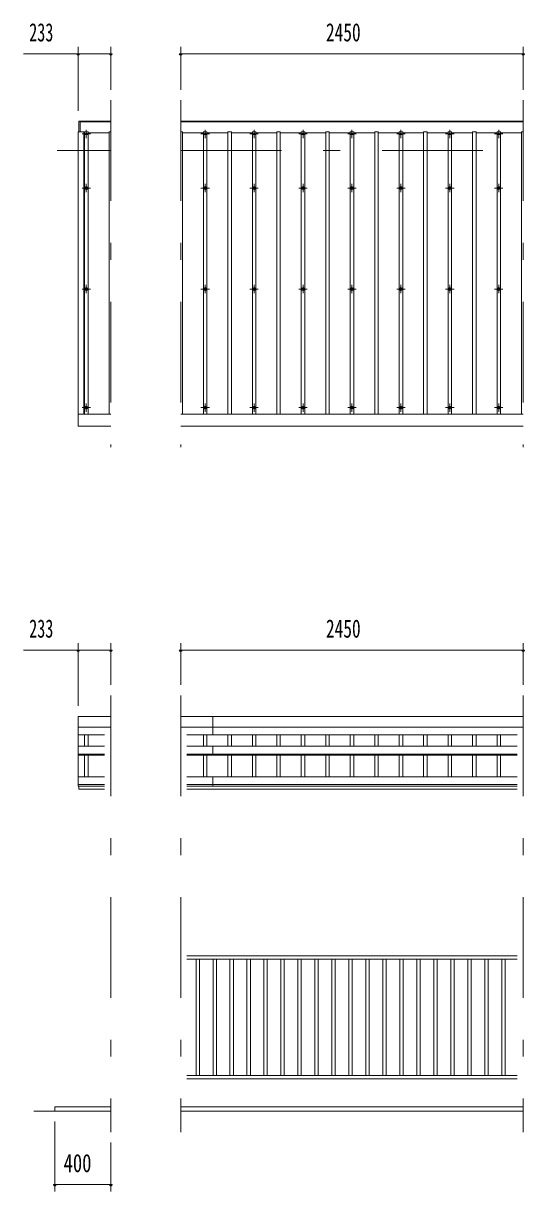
# Model space of a CAD drawing. Units: millimetres, scale not verified. Extents: x -26656 to 26658, y -10500 to 10500.
# Drawn here: x -19244 to -15658, y 1220 to 9567 of the extents above; entities that cross this region are included whole.
import ezdxf
from ezdxf.enums import TextEntityAlignment as Align

# ---------------------------------------------------------------- set-up
doc = ezdxf.new("R2010")
doc.units = ezdxf.units.MM
doc.header["$LTSCALE"] = 60
doc.linetypes.add('USER3', pattern=[24, 12, -5, 2, -5])
for name, color, linetype, lineweight in [('0-2_1-05BOLD', 7, 'Continuous', 18), ('0-3_1-25CENTER', 3, 'USER3', 18), ('0-4_1-45THIN', 4, 'Continuous', 18), ('0-5_1-55DIM', 3, 'Continuous', 18)]:
    doc.layers.add(name, color=color, linetype=linetype, lineweight=lineweight)
doc.styles.add('ＭＳ ゴシック', font='')
doc.styles.get('ＭＳ ゴシック').set_extended_font_data('MS Gothic')

msp = doc.modelspace()

# ---------------------------------------------------------------- linework, layer by layer
at = {"layer": '0-2_1-05BOLD'}
for p, q in [((-18836.48, 8790.67), (-18836.48, 8867.67)), ((-18836.48, 8862.67), (-18618.49, 8862.67)), ((-18118.49, 8867.67), (-15668.48, 8867.67)), ((-18118.49, 8862.67), (-15668.48, 8862.67)), ((-18851.48, 6687.67), (-18851.48, 8790.67)), ((-18811.48, 8790.67), (-18851.48, 8790.67)), ((-18811.48, 6773.43), (-18811.48, 8790.67)), ((-18851.48, 6773.43), (-18618.49, 6773.43)), ((-18118.49, 6773.43), (-15668.48, 6773.43)), ((-18851.48, 6687.67), (-18618.49, 6687.67)), ((-18118.49, 6687.67), (-15668.48, 6687.67)), ((-18618.49, 4614.67), (-18851.49, 4614.67)), ((-18851.49, 4614.67), (-18851.49, 4115.47)), ((-15668.48, 4614.67), (-18118.49, 4614.67)), ((-17888.48, 4614.67), (-17888.48, 4482.27)), ((-18851.49, 4537.52), (-18618.49, 4537.52)), ((-18118.49, 4537.52), (-15668.48, 4537.52)), ((-18663.04, 4482.27), (-18851.49, 4482.27)), ((-15713.03, 4482.27), (-18073.93, 4482.27)), ((-18851.49, 4402.96), (-18663.04, 4402.96)), ((-18851.49, 4345.26), (-18663.04, 4345.26)), ((-18073.93, 4402.96), (-15713.03, 4402.96)), ((-18073.93, 4345.26), (-15713.03, 4345.26)), ((-17888.48, 4402.96), (-17888.48, 4337.03)), ((-18851.49, 4337.03), (-18663.04, 4337.03)), ((-18073.93, 4337.03), (-15713.03, 4337.03)), ((-18663.04, 4182.45), (-18851.49, 4182.45)), ((-15713.03, 4182.45), (-18073.93, 4182.45)), ((-17888.48, 4182.45), (-17888.48, 4115.47)), ((-18663.04, 4127.34), (-18851.49, 4127.34)), ((-18663.03, 4115.47), (-18851.49, 4115.47)), ((-18846.49, 4115.47), (-18846.49, 4094.67)), ((-18663.03, 4094.67), (-18846.49, 4094.67)), ((-15713.03, 4127.34), (-18073.93, 4127.34)), ((-15713.03, 4115.47), (-18073.93, 4115.47)), ((-15713.03, 4094.67), (-18073.93, 4094.67)), ((-15713.03, 2904.67), (-18073.93, 2904.67)), ((-15713.03, 2879.67), (-18073.93, 2879.67)), ((-15713.03, 2049.67), (-18073.93, 2049.67)), ((-15713.03, 2024.67), (-18073.93, 2024.67)), ((-18618.49, 1794.67), (-19168.48, 1794.67)), ((-15668.48, 1824.67), (-18118.49, 1824.67)), ((-15668.48, 1794.67), (-18118.49, 1794.67))]:
    msp.add_line(p, q, dxfattribs=at)
for points in [[(-18846.48, 8790.67), (-18846.48, 8867.67), (-18618.49, 8867.67)], [(-18618.49, 1824.67), (-19018.48, 1824.67), (-19018.48, 1794.67)]]:
    msp.add_lwpolyline(points, dxfattribs=at)
for centre in [(-18793.48, 8390.17), (-17943.49, 8390.17), (-17593.49, 8390.17), (-17243.48, 8390.17), (-16893.49, 8390.17), (-16543.48, 8390.17), (-16193.49, 8390.17), (-15843.48, 8390.17), (-18793.48, 7668.51), (-17943.49, 7668.51), (-17593.49, 7668.51), (-17243.48, 7668.51), (-16893.49, 7668.51), (-16543.48, 7668.51), (-16193.49, 7668.51), (-15843.48, 7668.51), (-18793.48, 6820.85), (-17943.49, 6820.85), (-17593.49, 6820.85), (-17243.48, 6820.85), (-16893.49, 6820.85), (-16543.48, 6820.85), (-16193.49, 6820.85), (-15843.48, 6820.85)]:
    msp.add_circle(centre, 10, dxfattribs=at)
for centre, start, end in [((-18793.48, 8765.7), 46.39838, 133.60162), ((-18793.48, 8786.71), 226.3961, 313.6039), ((-17943.49, 8765.7), 46.39838, 133.60162), ((-17943.49, 8786.71), 226.3961, 313.6039), ((-17593.49, 8765.7), 46.39838, 133.60162), ((-17593.49, 8786.71), 226.3961, 313.6039), ((-17243.48, 8765.7), 46.39838, 133.60162), ((-17243.48, 8786.71), 226.3961, 313.6039), ((-16893.49, 8765.7), 46.39838, 133.60162), ((-16893.49, 8786.71), 226.3961, 313.6039), ((-16543.48, 8765.7), 46.39838, 133.60162), ((-16543.48, 8786.71), 226.3961, 313.6039), ((-16193.49, 8765.7), 46.39838, 133.60162), ((-16193.49, 8786.71), 226.3961, 313.6039), ((-15843.48, 8765.7), 46.39838, 133.60162), ((-15843.48, 8786.71), 226.3961, 313.6039)]:
    msp.add_arc(centre, 14.5, start, end, dxfattribs=at)
at = {"layer": '0-3_1-25CENTER'}
for p, q in [((-18618.49, 9017.67), (-18618.49, 6537.67)), ((-18118.49, 9017.67), (-18118.49, 6537.67)), ((-15668.48, 9017.67), (-15668.48, 6537.67)), ((-18823.48, 8776.2), (-18763.48, 8776.2)), ((-18793.48, 8806.2), (-18793.48, 8746.2)), ((-17973.48, 8776.2), (-17913.48, 8776.2)), ((-17943.49, 8806.2), (-17943.49, 8746.2)), ((-17623.48, 8776.2), (-17563.48, 8776.2)), ((-17593.49, 8806.2), (-17593.49, 8746.2)), ((-17273.48, 8776.2), (-17213.49, 8776.2)), ((-17243.48, 8806.2), (-17243.48, 8746.2)), ((-16923.48, 8776.2), (-16863.48, 8776.2)), ((-16893.49, 8806.2), (-16893.49, 8746.2)), ((-16573.48, 8776.2), (-16513.48, 8776.2)), ((-16543.48, 8806.2), (-16543.48, 8746.2)), ((-16223.48, 8776.2), (-16163.48, 8776.2)), ((-16193.49, 8806.2), (-16193.49, 8746.2)), ((-15873.48, 8776.2), (-15813.48, 8776.2)), ((-15843.48, 8806.2), (-15843.48, 8746.2)), ((-19001.48, 8657.67), (-18618.49, 8657.67)), ((-18118.49, 8657.67), (-15668.48, 8657.67)), ((-18823.48, 8390.17), (-18763.48, 8390.17)), ((-18793.48, 8420.16), (-18793.48, 8360.17)), ((-17973.48, 8390.17), (-17913.48, 8390.17)), ((-17943.49, 8420.16), (-17943.49, 8360.17)), ((-17623.48, 8390.17), (-17563.48, 8390.17)), ((-17593.49, 8420.16), (-17593.49, 8360.17)), ((-17273.48, 8390.17), (-17213.48, 8390.17)), ((-17243.48, 8420.16), (-17243.48, 8360.17)), ((-16923.48, 8390.17), (-16863.48, 8390.17)), ((-16893.49, 8420.16), (-16893.49, 8360.17)), ((-16573.48, 8390.17), (-16513.48, 8390.17)), ((-16543.48, 8420.16), (-16543.48, 8360.17)), ((-16223.48, 8390.17), (-16163.48, 8390.17)), ((-16193.49, 8420.16), (-16193.49, 8360.17)), ((-15873.48, 8390.17), (-15813.48, 8390.17)), ((-15843.48, 8420.16), (-15843.48, 8360.17)), ((-18793.48, 7698.51), (-18793.48, 7638.5)), ((-17943.49, 7698.51), (-17943.49, 7638.5)), ((-17593.49, 7698.51), (-17593.49, 7638.5)), ((-17243.48, 7698.51), (-17243.48, 7638.5)), ((-16893.49, 7698.51), (-16893.49, 7638.5)), ((-16543.48, 7698.51), (-16543.48, 7638.5)), ((-16193.49, 7698.51), (-16193.49, 7638.5)), ((-15843.48, 7698.51), (-15843.48, 7638.5)), ((-18823.48, 7668.51), (-18763.48, 7668.51)), ((-17973.48, 7668.51), (-17913.48, 7668.51)), ((-17623.48, 7668.51), (-17563.48, 7668.51)), ((-17273.48, 7668.51), (-17213.48, 7668.51)), ((-16923.48, 7668.51), (-16863.48, 7668.51)), ((-16573.48, 7668.51), (-16513.48, 7668.51)), ((-16223.48, 7668.51), (-16163.48, 7668.51)), ((-15873.48, 7668.51), (-15813.48, 7668.51)), ((-18793.48, 6850.84), (-18793.48, 6790.85)), ((-17943.49, 6850.84), (-17943.49, 6790.85)), ((-17593.49, 6850.84), (-17593.49, 6790.85)), ((-17243.48, 6850.84), (-17243.48, 6790.85)), ((-16893.49, 6850.84), (-16893.49, 6790.85)), ((-16543.48, 6850.84), (-16543.48, 6790.85)), ((-16193.49, 6850.84), (-16193.49, 6790.85)), ((-15843.48, 6850.84), (-15843.48, 6790.85)), ((-18823.48, 6820.85), (-18763.48, 6820.85)), ((-17973.48, 6820.85), (-17913.48, 6820.85)), ((-17623.48, 6820.85), (-17563.48, 6820.85)), ((-17273.48, 6820.85), (-17213.48, 6820.85)), ((-16923.48, 6820.85), (-16863.48, 6820.85)), ((-16573.48, 6820.85), (-16513.48, 6820.85)), ((-16223.48, 6820.85), (-16163.48, 6820.85)), ((-15873.48, 6820.85), (-15813.48, 6820.85)), ((-18618.49, 4764.67), (-18618.49, 1644.67)), ((-18118.49, 4764.67), (-18118.49, 1644.67)), ((-15668.48, 4764.67), (-15668.48, 1644.67))]:
    msp.add_line(p, q, dxfattribs=at)
at = {"layer": '0-4_1-45THIN'}
for p, q in [((-18811.48, 8784.63), (-18805.98, 8784.63)), ((-18805.98, 8790.67), (-18805.98, 6773.43)), ((-18805.98, 8790.67), (-18780.98, 8790.67)), ((-18780.98, 8790.67), (-18780.98, 6773.43)), ((-18630.98, 8784.63), (-18780.98, 8784.63)), ((-18630.98, 8790.67), (-18630.98, 6773.43)), ((-18630.98, 8790.67), (-18618.49, 8790.67)), ((-18105.98, 8784.63), (-17955.99, 8784.63)), ((-17955.99, 8790.67), (-17955.99, 6773.43)), ((-17955.99, 8790.67), (-17930.99, 8790.67)), ((-17930.99, 8790.67), (-17930.99, 6773.43)), ((-17780.99, 8784.63), (-17930.99, 8784.63)), ((-17780.99, 8790.67), (-17780.99, 6773.43)), ((-17780.99, 8790.67), (-17755.99, 8790.67)), ((-17755.99, 8790.67), (-17755.99, 6773.43)), ((-17755.99, 8784.63), (-17605.98, 8784.63)), ((-17605.98, 8790.67), (-17605.98, 6773.43)), ((-17605.98, 8790.67), (-17580.99, 8790.67)), ((-17580.99, 8790.67), (-17580.99, 6773.43)), ((-17430.98, 8784.63), (-17580.99, 8784.63)), ((-17430.98, 8790.67), (-17430.98, 6773.43)), ((-17430.98, 8790.67), (-17405.99, 8790.67)), ((-17405.99, 8790.67), (-17405.99, 6773.43)), ((-17405.99, 8784.63), (-17255.99, 8784.63)), ((-17255.99, 8790.67), (-17255.98, 6773.43)), ((-17255.99, 8790.67), (-17230.99, 8790.67)), ((-17230.99, 8790.67), (-17230.98, 6773.43)), ((-17080.99, 8784.63), (-17230.99, 8784.63)), ((-17080.99, 8790.67), (-17080.99, 6773.43)), ((-17080.99, 8790.67), (-17055.98, 8790.67)), ((-17055.98, 8790.67), (-17055.98, 6773.43)), ((-17055.98, 8784.63), (-16905.99, 8784.63)), ((-16905.99, 8790.67), (-16905.98, 6773.43)), ((-16905.99, 8790.67), (-16880.99, 8790.67)), ((-16880.99, 8790.67), (-16880.98, 6773.43)), ((-16730.99, 8784.63), (-16880.99, 8784.63)), ((-16730.99, 8790.67), (-16730.99, 6773.43)), ((-16730.99, 8790.67), (-16705.99, 8790.67)), ((-16705.99, 8790.67), (-16705.99, 6773.43)), ((-16705.99, 8784.63), (-16555.99, 8784.63)), ((-16555.99, 8790.67), (-16530.99, 8790.67)), ((-16555.99, 8790.67), (-16555.98, 6773.43)), ((-16530.99, 8790.67), (-16530.98, 6773.43)), ((-16380.98, 8784.63), (-16530.99, 8784.63)), ((-16380.98, 8790.67), (-16380.98, 6773.43)), ((-16380.98, 8790.67), (-16355.98, 8790.67)), ((-16355.98, 8790.67), (-16355.98, 6773.43)), ((-16355.98, 8784.63), (-16205.99, 8784.63)), ((-16205.99, 8790.67), (-16180.98, 8790.67)), ((-16205.99, 8790.67), (-16205.98, 6773.43)), ((-16180.98, 8790.67), (-16180.98, 6773.43)), ((-16030.98, 8784.63), (-16180.98, 8784.63)), ((-16030.98, 8790.67), (-16005.98, 8790.67)), ((-16030.98, 8790.67), (-16030.98, 6773.43)), ((-16005.98, 8790.67), (-16005.98, 6773.43)), ((-16005.98, 8784.63), (-15855.99, 8784.63)), ((-15855.99, 8790.67), (-15830.99, 8790.67)), ((-15855.99, 8790.67), (-15855.98, 6773.43)), ((-15830.99, 8790.67), (-15830.98, 6773.43)), ((-15680.99, 8784.63), (-15830.98, 8784.63)), ((-15680.99, 8790.67), (-15680.98, 6773.43)), ((-15680.99, 8790.67), (-15668.48, 8790.67)), ((-18805.98, 4482.27), (-18805.98, 4402.96)), ((-18780.98, 4482.27), (-18780.98, 4402.96)), ((-17955.98, 4482.27), (-17955.98, 4402.96)), ((-17930.98, 4482.27), (-17930.98, 4402.96)), ((-17780.98, 4482.27), (-17780.98, 4402.96)), ((-17755.98, 4482.27), (-17755.98, 4402.96)), ((-17605.98, 4482.27), (-17605.98, 4402.96)), ((-17580.98, 4482.27), (-17580.98, 4402.96)), ((-17430.98, 4482.27), (-17430.98, 4402.96)), ((-17405.98, 4482.27), (-17405.98, 4402.96)), ((-17255.98, 4482.27), (-17255.98, 4402.96)), ((-17230.98, 4482.27), (-17230.98, 4402.96)), ((-17080.98, 4482.27), (-17080.98, 4402.96)), ((-17055.98, 4482.27), (-17055.98, 4402.96)), ((-16905.98, 4482.27), (-16905.98, 4402.96)), ((-16880.98, 4482.27), (-16880.98, 4402.96)), ((-16730.98, 4482.27), (-16730.98, 4402.96)), ((-16705.98, 4482.27), (-16705.98, 4402.96)), ((-16555.98, 4482.27), (-16555.98, 4402.96)), ((-16530.98, 4482.27), (-16530.98, 4402.96)), ((-16380.98, 4482.27), (-16380.98, 4402.96)), ((-16355.98, 4482.27), (-16355.98, 4402.96)), ((-16205.98, 4482.27), (-16205.98, 4402.96)), ((-16180.98, 4482.27), (-16180.98, 4402.96)), ((-16030.98, 4482.27), (-16030.98, 4402.96)), ((-16005.98, 4482.27), (-16005.98, 4402.96)), ((-15855.98, 4482.27), (-15855.98, 4402.96)), ((-15830.98, 4482.27), (-15830.98, 4402.96)), ((-18805.98, 4337.03), (-18805.98, 4182.45)), ((-18780.98, 4337.03), (-18780.98, 4182.45)), ((-17955.98, 4337.03), (-17955.98, 4182.45)), ((-17930.98, 4337.03), (-17930.98, 4182.45)), ((-17780.98, 4337.03), (-17780.98, 4182.45)), ((-17755.98, 4337.03), (-17755.98, 4182.45)), ((-17605.98, 4337.03), (-17605.98, 4182.45)), ((-17580.98, 4337.03), (-17580.98, 4182.45)), ((-17430.98, 4337.03), (-17430.98, 4182.45)), ((-17405.98, 4337.03), (-17405.98, 4182.45)), ((-17255.98, 4337.03), (-17255.98, 4182.45)), ((-17230.98, 4337.03), (-17230.98, 4182.45)), ((-17080.98, 4337.03), (-17080.98, 4182.45)), ((-17055.98, 4337.03), (-17055.98, 4182.45)), ((-16905.98, 4337.03), (-16905.98, 4182.45)), ((-16880.98, 4337.03), (-16880.98, 4182.45)), ((-16730.98, 4337.03), (-16730.98, 4182.45)), ((-16705.98, 4337.03), (-16705.98, 4182.45)), ((-16555.98, 4337.03), (-16555.98, 4182.45)), ((-16530.98, 4337.03), (-16530.98, 4182.45)), ((-16380.98, 4337.03), (-16380.98, 4182.45)), ((-16355.98, 4337.03), (-16355.98, 4182.45)), ((-16205.98, 4337.03), (-16205.98, 4182.45)), ((-16180.98, 4337.03), (-16180.98, 4182.45)), ((-16030.98, 4337.03), (-16030.98, 4182.45)), ((-16005.98, 4337.03), (-16005.98, 4182.45)), ((-15855.98, 4337.03), (-15855.98, 4182.45)), ((-15830.98, 4337.03), (-15830.98, 4182.45)), ((-18008.99, 2879.67), (-18008.99, 2049.67)), ((-17984.98, 2879.67), (-17984.98, 2049.67)), ((-17887.48, 2879.67), (-17887.48, 2049.67)), ((-17863.49, 2879.67), (-17863.49, 2049.67)), ((-17765.99, 2879.67), (-17765.99, 2049.67)), ((-17741.99, 2879.67), (-17741.99, 2049.67)), ((-17644.49, 2879.67), (-17644.49, 2049.67)), ((-17620.48, 2879.67), (-17620.48, 2049.67)), ((-17522.98, 2879.67), (-17522.98, 2049.67)), ((-17498.98, 2879.67), (-17498.98, 2049.67)), ((-17401.48, 2879.67), (-17401.48, 2049.67)), ((-17377.49, 2879.67), (-17377.49, 2049.67)), ((-17279.98, 2879.67), (-17279.98, 2049.67)), ((-17255.99, 2879.67), (-17255.99, 2049.67)), ((-17158.49, 2879.67), (-17158.49, 2049.67)), ((-17134.48, 2879.67), (-17134.48, 2049.67)), ((-17036.99, 2879.67), (-17036.99, 2049.67)), ((-17012.98, 2879.67), (-17012.98, 2049.67)), ((-16915.48, 2879.67), (-16915.48, 2049.67)), ((-16891.49, 2879.67), (-16891.49, 2049.67)), ((-16793.98, 2879.67), (-16793.98, 2049.67)), ((-16769.99, 2879.67), (-16769.99, 2049.67)), ((-16672.49, 2879.67), (-16672.49, 2049.67)), ((-16648.48, 2879.67), (-16648.48, 2049.67)), ((-16550.99, 2879.67), (-16550.99, 2049.67)), ((-16526.98, 2879.67), (-16526.98, 2049.67)), ((-16429.48, 2879.67), (-16429.48, 2049.67)), ((-16405.48, 2879.67), (-16405.48, 2049.67)), ((-16307.98, 2879.67), (-16307.98, 2049.67)), ((-16283.98, 2879.67), (-16283.98, 2049.67)), ((-16186.49, 2879.67), (-16186.49, 2049.67)), ((-16162.48, 2879.67), (-16162.48, 2049.67)), ((-16064.99, 2879.67), (-16064.99, 2049.67)), ((-16040.99, 2879.67), (-16040.99, 2049.67)), ((-15943.48, 2879.67), (-15943.48, 2049.67)), ((-15919.48, 2879.67), (-15919.48, 2049.67)), ((-15821.98, 2879.67), (-15821.98, 2049.67)), ((-15797.98, 2879.67), (-15797.98, 2049.67))]:
    msp.add_line(p, q, dxfattribs=at)
msp.add_lwpolyline([(-18118.49, 8790.67), (-18105.98, 8790.67), (-18105.98, 6773.43)], dxfattribs=at)
at = {"layer": '0-5_1-55DIM'}
for p, q in [((-19243.98, 9348.67), (-18618.49, 9348.67)), ((-18841.48, 9348.67), (-18861.48, 9348.67)), ((-18851.48, 8942.68), (-18851.48, 9398.67)), ((-18608.49, 9348.67), (-18628.49, 9348.67)), ((-18618.49, 9092.68), (-18618.49, 9398.67)), ((-18108.49, 9348.67), (-18128.49, 9348.67)), ((-18118.49, 9092.68), (-18118.49, 9398.67)), ((-18118.49, 9348.67), (-15668.48, 9348.67)), ((-15658.48, 9348.67), (-15678.48, 9348.67)), ((-15668.48, 9092.68), (-15668.48, 9398.67)), ((-18851.49, 4689.67), (-18851.49, 5138.67)), ((-18618.49, 4839.67), (-18618.49, 5138.67)), ((-18118.49, 4839.67), (-18118.49, 5138.67)), ((-15668.48, 4839.67), (-15668.48, 5138.67)), ((-19243.99, 5088.67), (-18618.49, 5088.67)), ((-18841.49, 5088.67), (-18861.49, 5088.67)), ((-18608.49, 5088.67), (-18628.49, 5088.67)), ((-18108.49, 5088.67), (-18128.49, 5088.67)), ((-18118.49, 5088.67), (-15668.48, 5088.67)), ((-15658.48, 5088.67), (-15678.48, 5088.67)), ((-19018.48, 1719.67), (-19018.48, 1219.67)), ((-18618.48, 1569.67), (-18618.48, 1219.67)), ((-19008.48, 1269.67), (-19028.48, 1269.67)), ((-19018.48, 1269.67), (-18618.49, 1269.67)), ((-18608.48, 1269.67), (-18628.48, 1269.67))]:
    msp.add_line(p, q, dxfattribs=at)
for centre in [(-18851.48, 9348.67), (-18618.49, 9348.67), (-18118.49, 9348.67), (-15668.48, 9348.67), (-18851.49, 5088.67), (-18618.49, 5088.67), (-18118.49, 5088.67), (-15668.48, 5088.67), (-19018.48, 1269.67), (-18618.48, 1269.67)]:
    msp.add_arc(centre, 10, 180, 0, dxfattribs=at)

# ---------------------------------------------------------------- texts
at = {"layer": '0-5_1-55DIM', "color": 7, "style": 'ＭＳ ゴシック'}
for s, width, p in [('233', 0.65, (-19202.16, 9398.67)), ('2450', 0.7, (-17079.49, 9398.67)), ('233', 0.65, (-19202.16, 5138.67)), ('2450', 0.7, (-17079.49, 5138.67)), ('400', 0.75, (-18956.11, 1319.67))]:
    msp.add_text(s, height=130.2, dxfattribs=dict(at, width=width)).set_placement(p, align=Align.BOTTOM_LEFT)

doc.saveas('drawing.dxf')
